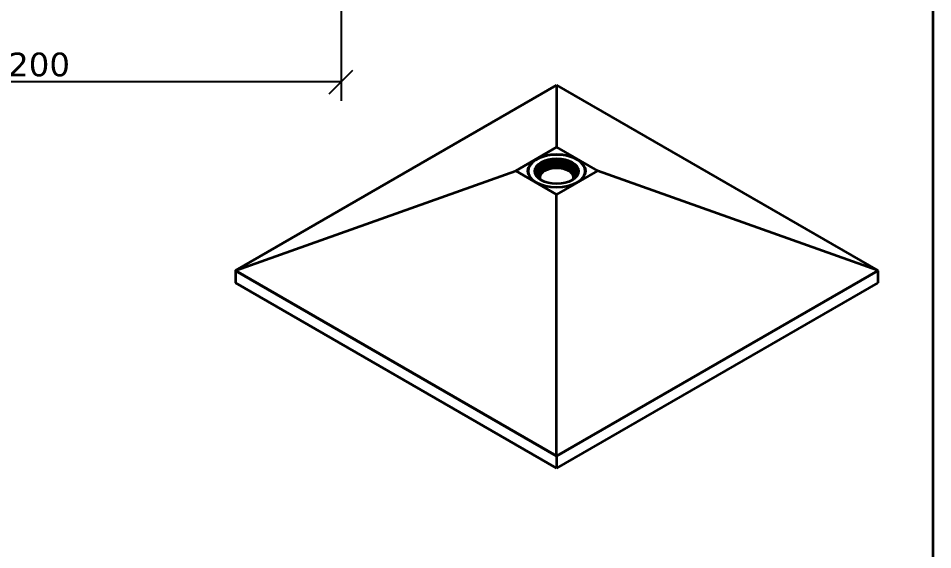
# Model space of a CAD drawing. Header units: millimetres. Extents: x 102 to 3000, y 150 to 4305.
# Drawn here: x 1551 to 3000, y 1081 to 1924 of the extents above; entities that cross this region are included whole.
import ezdxf

# ---------------------------------------------------------------- set-up
doc = ezdxf.new("R2010")
doc.units = ezdxf.units.MM
doc.header["$LTSCALE"] = 15
for name, color, linetype, lineweight in [('_Sichtbarkanten', 7, 'Continuous', 35), ('Bemaßung (ISO)', 7, 'Continuous', 25), ('Rahmen (ISO)', 7, 'Continuous', 35)]:
    doc.layers.add(name, color=color, linetype=linetype, lineweight=lineweight)
doc.styles.add('Notiztext (DIN)', font='verdana.ttf')
doc.dimstyles.new('Standard (DIN)-02', dxfattribs={"dimscale": 15, "dimtxt": 2.5, "dimasz": 2.5, "dimexe": 2, "dimexo": 3, "dimgap": 0.5, "dimtad": 1, "dimdec": 1, "dimrnd": 1e-08, "dimtxsty": 'Notiztext (DIN)', "dimblk": 'OBLIQUE', "dimcen": 0.09, "dimclrd": 256, "dimclre": 256, "dimclrt": 256, "dimadec": 0, "dimazin": 2, "dimtfac": 1, "dimtmove": 0, "dimatfit": 3, "dimfxl": 0, "dimtolj": 1, "dimtzin": 0, "dimlwd": -1, "dimlwe": -1, "dimarcsym": 0})

# ---------------------------------------------------------------- blocks, each defined once
blk = doc.blocks.new('Ränder Wedi_hoch')
at = {"layer": 'Rahmen (ISO)'}
blk.add_line((200, 287), (200, 10), dxfattribs=at)
blk = doc.blocks.new('_Oblique')
at = {"color": 0, "linetype": 'ByBlock', "lineweight": -2}
blk.add_line((-0.5, -0.5), (0.5, 0.5), dxfattribs=at)
blk = doc.blocks.new('*D40')
at = {"layer": 'Bemaßung (ISO)', "transparency": 16777216}
for p, q in [((862.525406437412, 2120.72370427509), (862.525406437412, 1792.837621793041)), ((2062.525406437412, 2120.723704275091), (2062.525406437412, 1792.837621793041)), ((2062.525406437412, 1822.837621793041), (862.525406437412, 1822.837621793041))]:
    blk.add_line(p, q, dxfattribs=at)
at = {"layer": 'Defpoints', "color": 0, "transparency": 16777216}
for p in [(862.525406437412, 2165.72370427509), (2062.525406437412, 2165.723704275091), (862.525406437412, 1822.837621793041)]:
    blk.add_point(p, dxfattribs=at)
at = {"layer": 'Bemaßung (ISO)', "transparency": 16777216, "xscale": 37.5, "yscale": 37.5, "zscale": 37.5, "rotation": 180}
blk.add_blockref('_Oblique', (862.525406437412, 1822.837621793041), dxfattribs=at)
at = {"layer": 'Bemaßung (ISO)', "transparency": 16777216, "xscale": 37.5, "yscale": 37.5, "zscale": 37.5}
blk.add_blockref('_Oblique', (2062.525406437412, 1822.837621793041), dxfattribs=at)
at = {"layer": 'Bemaßung (ISO)', "transparency": 16777216, "insert": (1502.145118043113, 1869.399072178675), "char_height": 37.5, "attachment_point": 1, "style": 'Notiztext (DIN)'}
blk.add_mtext('\\A1;1200', dxfattribs=at)

msp = doc.modelspace()

# ---------------------------------------------------------------- linework, layer by layer
at = {"layer": '_Sichtbarkanten'}
for p, q in [((1895.187685744452, 1524.032742671934), (2404.130653112972, 1817.871101884316)), ((2404.130653112972, 1817.871101884316), (2913.073620481491, 1524.032742671934)), ((2404.130653112972, 1817.871101884316), (2404.130653112972, 1719.43338277827)), ((2339.248854958107, 1681.973859148052), (2404.130653112972, 1719.43338277827)), ((2404.130653112972, 1719.43338277827), (2469.012451267836, 1681.973859148052)), ((1895.187685744452, 1524.032742671934), (2339.248854958107, 1681.973859148052)), ((2404.130653112972, 1644.514335517834), (2339.248854958107, 1681.973859148052)), ((2358.980653112972, 1680.883053555742), (2358.980653112972, 1681.372951504298)), ((2469.012451267836, 1681.973859148052), (2404.130653112972, 1644.514335517834)), ((2449.280653112972, 1680.883053555741), (2449.280653112972, 1681.372951504298)), ((2913.073620481491, 1524.032742671934), (2469.012451267836, 1681.973859148052)), ((2374.760653112972, 1674.591910952896), (2374.760653112972, 1675.494176121618)), ((2433.500653112972, 1674.591910952896), (2433.500653112972, 1675.494176121618)), ((2404.130653112973, 1230.066748687846), (2404.130653112972, 1644.514335517834)), ((1895.013770658658, 1523.380863094783), (1895.075082366823, 1523.970119490614)), ((2404.130653112973, 1229.442093960802), (1895.013770658658, 1523.380863094783)), ((1895.013770658658, 1523.380863094783), (1895.013770658658, 1504.397317588214)), ((1895.187685744452, 1524.032742671934), (1895.075082366823, 1523.970119490614)), ((2404.130653112973, 1230.066748687846), (1895.075082366823, 1523.970119490614)), ((2913.186223859121, 1523.970119490614), (2404.130653112973, 1230.066748687846)), ((2913.247535567286, 1523.380863094783), (2404.130653112973, 1229.442093960802)), ((2913.073620481491, 1524.032742671934), (2913.186223859121, 1523.970119490614)), ((2913.247535567286, 1523.380863094783), (2913.186223859121, 1523.970119490614)), ((2913.247535567286, 1523.380863094783), (2913.247535567286, 1504.397317588214)), ((2404.130653112973, 1210.458548454232), (1895.013770658658, 1504.397317588214)), ((2913.247535567286, 1504.397317588214), (2404.130653112973, 1210.458548454232)), ((2404.130653112973, 1229.442093960802), (2404.130653112973, 1230.066748687846)), ((2404.130653112973, 1229.442093960802), (2404.130653112973, 1210.458548454232))]:
    msp.add_line(p, q, dxfattribs=at)
for centre, major_axis, ratio, start_param, end_param in [((2404.130653112972, 1681.372951504298), (45.15000000000005, -1.394717674685353e-13), 0.5773502691896268, 5.855646522484807, 9.852316745464147), ((2404.130653112972, 1681.12800253002), (-34.47000000000003, 9.99200722162641e-14), 0.5773502691896266, 2.360536686612971, 7.064241274156394), ((2404.130653112972, 1678.678512787237), (33.45000000000002, -1.040834085586085e-13), 0.5773502691896268, 6.101523588282062, 9.6064396796669), ((2404.130653112972, 1678.433563812958), (-33.15000000000003, 1.020017403874363e-13), 0.5773502691896267, 2.921742639459187, 6.503035321310218), ((2404.130653112972, 1678.678512787237), (34.47000000000003, -1.072059108153667e-13), 0.5773502691896266, 0.06157997227365247, 3.080012681316151), ((2404.130653112972, 1676.447592898425), (30.74999999999999, -9.26342336171615e-14), 0.5773502691896267, 5.920464306779036, 9.787498961169923), ((2404.130653112972, 1677.698716890123), (33.15000000000003, -1.01351219083945e-13), 0.5773502691896267, 0.0191986485496627, 3.122394005040127), ((2404.130653112973, 1679.903257658628), (-45.60000000000088, 1.040834085586084e-15), 0.5773502691896257, 6.07793057498619, 6.243632839828016), ((2404.13065311297, 1680.883053555741), (-45.14999999999801, 1.640425588262496e-13), 0.577350269189627, 1.847480501915293e-14, 0.2174436002322852), ((2404.130653112972, 1675.494176121618), (29.37000000000004, -9.159339953157541e-14), 0.5773502691896267, 5.869595892154521, 9.838367375794459), ((2404.130653112972, 1674.728926194929), (27.90204012053083, -8.743006318923109e-14), 0.5773502691896268, 5.800997883883914, 9.906965384065057), ((2404.130653112972, 1675.311307248123), (30.74999999999996, -9.165845166192453e-14), 0.5773502691896268, 0.03200716355503378, 3.109585490034739), ((2404.130653112972, 1673.877512891381), (27.30000000000001, -8.638922910364499e-14), 0.5773502691896266, 5.887174682716184, 9.820788585232773), ((2404.130653112972, 1671.574992533165), (27.29999999999999, -8.677954188573976e-14), 0.577350269189627, 0.07310690340319294, 3.068485750186612), ((2404.130653112972, 1670.962620097469), (-26.99999999999999, -7.806255641895633e-16), 0.5773502691896258, 3.175343437729424, 6.249434523039954), ((2404.130653112972, 1670.61969153348), (26.99999999999999, 1.561251128379127e-15), 0.5773502691896258, 0.0510555570767508, 3.090537096513043), ((2404.130653112973, 1680.883053555741), (45.14999999999971, -2.71657696337968e-13), 0.5773502691896268, 6.065741706947318, 6.283185307179586), ((2404.130653112971, 1679.903257658628), (45.60000000000073, 1.301042606982605e-16), 0.5773502691896258, 0.03955246735158102, 0.2052547321934096), ((2404.130653112972, 1674.591910952896), (-29.36999999999988, 1.093455175943948e-13), 0.5773502691896266, 2.560161277227984e-14, 0.3014258656042909), ((2404.130653112972, 1674.591910952896), (29.37000000000025, -1.030425744730224e-13), 0.5773502691896264, 5.981759441575313, 6.283185307179592)]:
    msp.add_ellipse(centre, major_axis=major_axis, ratio=ratio, start_param=start_param, end_param=end_param, dxfattribs=at)
for centre, major_axis, ratio in [((2404.130653112972, 1681.985323939994), (45.60000000000001, -2.722821967893196e-12), 0.5773502691896258), ((2404.130653112972, 1681.372951504298), (34.77000000000005, -1.061650767297806e-13), 0.5773502691896267)]:
    msp.add_ellipse(centre, major_axis=major_axis, ratio=ratio, dxfattribs=at)

# ---------------------------------------------------------------- block references
at = {"xscale": 15, "yscale": 15, "zscale": 15}
msp.add_blockref('Ränder Wedi_hoch', (0, 0), dxfattribs=at)

# ---------------------------------------------------------------- dimensions: what is measured, and where the dimension line sits
at = {"layer": 'Bemaßung (ISO)'}
dim = msp.add_linear_dim(base=(862.525406437412, 1822.837621793041), p1=(2062.525406437412, 2165.723704275091), p2=(862.525406437412, 2165.72370427509), angle=180, dimstyle='Standard (DIN)-02', override={"dimdec": 1, "dimtp": 0, "dimtm": -0, "dimtdec": 2, "dimtofl": 0, "dimatfit": 1}, dxfattribs=at)
dim.commit()
dim.dimension.update_dxf_attribs({"geometry": '*D40', "text_midpoint": (1562.525406437412, 1822.837621793041), "dimtype": 160})

doc.saveas('drawing.dxf')
